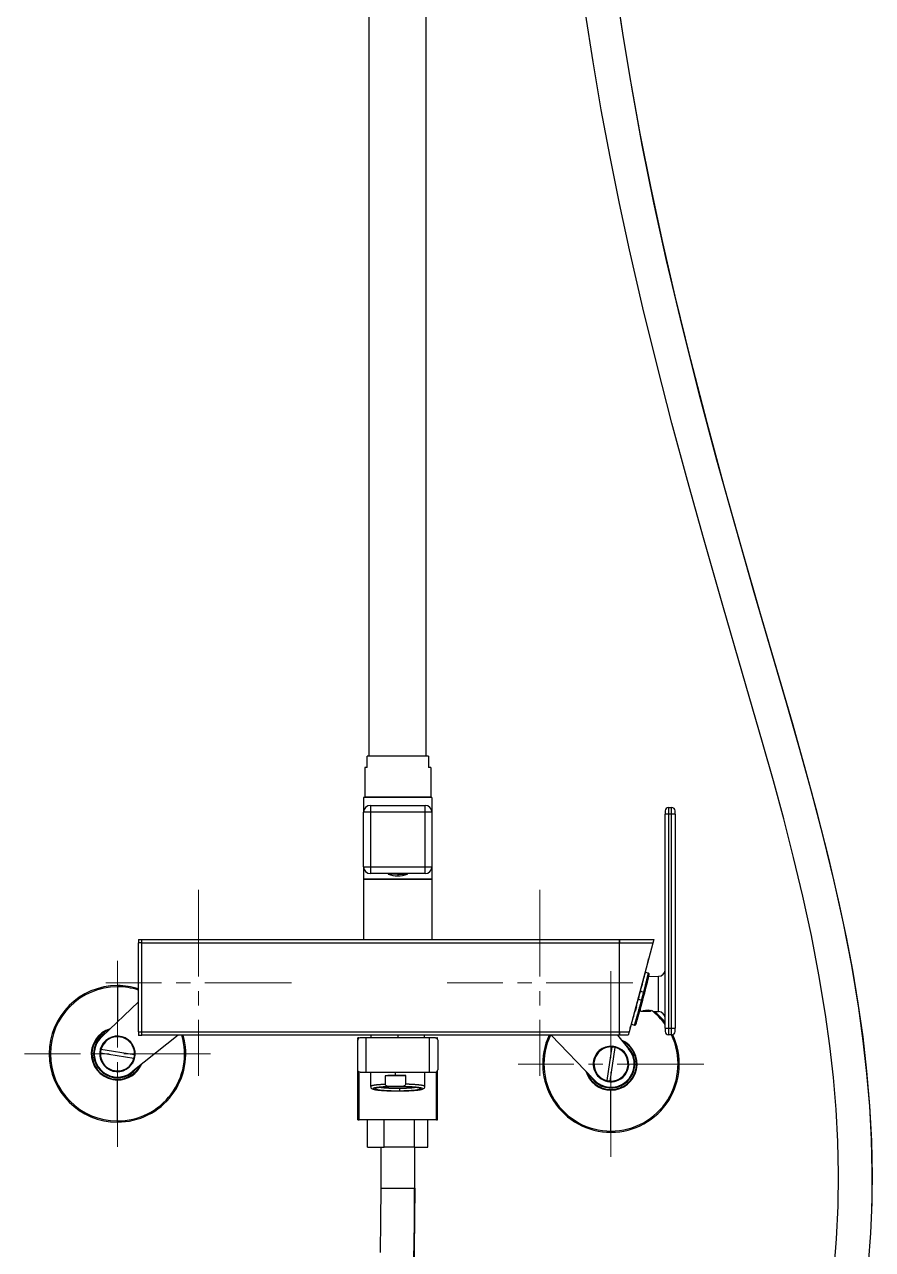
# Model space of a CAD drawing. Extents: x 5051 to 8526, y -300 to 2247.
# Drawn here: x 5828 to 6200, y 270 to 809 of the extents above; entities that cross this region are included whole.
import ezdxf

# ---------------------------------------------------------------- set-up
doc = ezdxf.new("R2010")
doc.units = 0
doc.header["$LTSCALE"] = 4
doc.header["$MEASUREMENT"] = 0
doc.linetypes.add('CENTER2', pattern=[28.575, 19.05, -3.175, 3.175, -3.175])
doc.layers.add('1', color=7, linetype='CONTINUOUS', true_color=0xffffff)
doc.layers.add('Cneter', color=1, linetype='CENTER2', lineweight=13)

msp = doc.modelspace()

# ---------------------------------------------------------------- linework, layer by layer
at = {"layer": '1', "color": 7, "linetype": 'Continuous'}
for p, q in [((5979.04, 487.39), (5979.04, 1027.7)), ((6004.04, 487.39), (6004.04, 1027.7)), ((6005.04, 487.39), (5978.05, 487.39)), ((6005.04, 487.39), (6005.04, 482.39)), ((5978.04, 482.39), (5977.04, 482.39)), ((5977.04, 482.39), (5977.04, 469.39)), ((6006.04, 482.39), (6005.04, 482.39)), ((6006.04, 482.39), (6006.04, 469.39)), ((6006.54, 469.19), (5976.54, 469.19)), ((5976.54, 469.19), (5976.54, 462.69)), ((5977.04, 469.39), (6006.04, 469.39)), ((5979.69, 469.39), (5979.69, 469.19)), ((6003.39, 469.39), (6003.39, 469.19)), ((6006.54, 469.19), (6006.54, 462.69)), ((5979.54, 465.69), (6003.54, 465.69)), ((5979.54, 465.69), (5979.54, 462.69)), ((6003.54, 462.69), (6003.54, 465.69)), ((6109.09, 463.29), (6109.09, 461.79)), ((6110.59, 464.79), (6111.89, 464.79)), ((6110.59, 464.79), (6110.59, 461.79)), ((6111.89, 461.79), (6111.89, 464.79)), ((6113.39, 461.79), (6113.39, 463.29)), ((5976.54, 438.69), (5976.54, 462.69)), ((5979.54, 462.69), (5976.54, 462.69)), ((5979.54, 462.69), (5979.54, 438.69)), ((6003.54, 462.69), (5979.54, 462.69)), ((6006.54, 462.69), (6003.54, 462.69)), ((6003.54, 438.69), (6003.54, 462.69)), ((6006.54, 462.69), (6006.54, 438.69)), ((6109.09, 367.79), (6109.09, 461.79)), ((6110.59, 461.79), (6109.09, 461.79)), ((6110.59, 461.79), (6110.59, 367.79)), ((6111.89, 461.79), (6110.59, 461.79)), ((6111.89, 367.79), (6111.89, 461.79)), ((6113.39, 461.79), (6111.89, 461.79)), ((6113.39, 461.79), (6113.39, 367.79)), ((5976.54, 438.69), (5979.54, 438.69)), ((5976.54, 438.69), (5976.54, 433.19)), ((5979.54, 438.69), (6003.54, 438.69)), ((5979.54, 438.69), (5979.54, 435.69)), ((6003.54, 438.69), (6006.54, 438.69)), ((6003.54, 435.69), (6003.54, 438.69)), ((6006.54, 438.69), (6006.54, 433.19)), ((6006.54, 433.19), (5976.54, 433.19)), ((5976.54, 433.19), (5976.54, 406.69)), ((5976.54, 433.19), (6006.54, 433.19)), ((6003.54, 435.69), (5979.54, 435.69)), ((5987.29, 435.69), (5987.29, 435.49)), ((5991.54, 435.49), (5987.29, 435.49)), ((5991.54, 435.49), (5991.54, 435.69)), ((5991.54, 435.49), (5991.54, 434.69)), ((5991.54, 435.49), (5995.79, 435.49)), ((5995.79, 435.49), (5995.79, 435.69)), ((6006.54, 433.19), (6006.54, 406.69)), ((5877.54, 406.79), (5877.54, 405.29)), ((5877.54, 406.79), (5879.04, 406.79)), ((5877.54, 366.09), (5877.54, 405.29)), ((5879.04, 405.29), (5877.54, 405.29)), ((5879.04, 405.29), (5879.04, 406.79)), ((5879.04, 406.69), (6089.04, 406.69)), ((5879.04, 366.09), (5879.04, 405.29)), ((6089.04, 405.19), (5879.04, 405.19)), ((6089.04, 405.19), (6089.04, 406.69)), ((6089.04, 406.69), (6104.04, 406.69)), ((6089.04, 406.69), (6089.04, 405.19)), ((6089.04, 366.19), (6089.04, 405.19)), ((6089.04, 366.19), (6089.04, 405.19)), ((6103.64, 405.19), (6089.04, 405.19)), ((6103.64, 405.19), (6093.19, 366.19)), ((6104.04, 406.69), (6103.64, 405.19)), ((6101.79, 398.2), (6101.77, 398.2)), ((6101.79, 398.22), (6101.78, 398.22)), ((6101.65, 391.92), (6100.38, 392.26)), ((6101.85, 390.46), (6106.16, 390.55)), ((6106.16, 382.79), (6106.16, 390.55)), ((5868.37, 386.47), (5868.37, 385.96)), ((5868.37, 385.96), (5868.37, 370.6)), ((6098.23, 384.03), (6099.65, 383.65)), ((6106.16, 375.02), (6106.16, 382.79)), ((5861.65, 364.15), (5877.54, 379.41)), ((6097.28, 380.46), (6098.71, 380.08)), ((6097.87, 375.19), (6098.09, 375.19)), ((6098.09, 375.95), (6098.09, 375.19)), ((6098.09, 375.19), (6098.09, 375.91)), ((6099.08, 375.16), (6098.09, 375.19)), ((6098.49, 375.19), (6101.43, 375.19)), ((6104.28, 375.06), (6106.16, 375.02)), ((5879.04, 366.19), (6089.04, 366.19)), ((6089.04, 364.69), (6089.04, 366.19)), ((6089.04, 366.19), (6089.04, 364.69)), ((6089.04, 366.19), (6093.19, 366.19)), ((6093.19, 366.19), (6092.79, 364.69)), ((6093.6, 367.73), (6093.63, 367.73)), ((6094.21, 369.48), (6095.56, 369.12)), ((6109.09, 367.79), (6109.09, 366.29)), ((6109.09, 367.79), (6110.59, 367.79)), ((6110.59, 367.79), (6110.59, 364.79)), ((6110.59, 367.79), (6111.89, 367.79)), ((6111.89, 364.79), (6111.89, 367.79)), ((6111.89, 367.79), (6113.39, 367.79)), ((6113.39, 366.29), (6113.39, 367.79)), ((5865.57, 363.76), (5864.93, 363.14)), ((5895.04, 364.69), (5875.09, 348.8)), ((5877.54, 366.09), (5877.54, 364.59)), ((5877.54, 366.09), (5879.04, 366.09)), ((5879.04, 364.59), (5877.54, 364.59)), ((5879.04, 364.59), (5879.04, 366.09)), ((6089.04, 364.69), (5879.04, 364.69)), ((5973.99, 349.44), (5973.99, 362.54)), ((5974.04, 362.72), (5974.04, 363.49)), ((5974.54, 363.49), (5974.04, 363.49)), ((5977.59, 363.54), (5974.99, 363.54)), ((6005.49, 363.54), (5977.59, 363.54)), ((5977.59, 363.54), (5977.59, 348.44)), ((5979.74, 364.69), (5979.74, 363.54)), ((5991.54, 364.69), (5991.54, 363.54)), ((6003.34, 363.54), (6003.34, 364.69)), ((6008.09, 363.54), (6005.49, 363.54)), ((6005.49, 348.44), (6005.49, 363.54)), ((6009.04, 363.49), (6008.54, 363.49)), ((6009.04, 362.72), (6009.04, 363.49)), ((6009.09, 362.54), (6009.09, 349.44)), ((6077.58, 345.3), (6058.96, 364.69)), ((6088.19, 364.69), (6092.93, 358.73)), ((6092.79, 364.69), (6089.04, 364.69)), ((6111.89, 364.79), (6110.59, 364.79)), ((5857.87, 356.47), (5857.16, 356.47)), ((5860.88, 356.88), (5875.63, 354.59)), ((5875.86, 356.07), (5861.11, 358.36)), ((6085.66, 359.5), (6083.37, 344.75)), ((6084.85, 344.52), (6087.14, 359.27)), ((6089.55, 358.16), (6088.99, 358.86)), ((5874.52, 352.18), (5875.22, 352.74)), ((6095.76, 352.01), (6096.47, 352.01)), ((5868.37, 326.98), (5868.37, 344.97)), ((5974.04, 327.49), (5974.04, 349.26)), ((5974.54, 327.49), (5974.54, 348.55)), ((5974.99, 348.44), (5977.59, 348.44)), ((5977.59, 348.44), (6005.49, 348.44)), ((5979.64, 348.44), (5979.64, 342.14)), ((5986.04, 346.84), (5995.09, 346.91)), ((5986.04, 346.84), (5986.04, 343.06)), ((5990.48, 348.44), (5990.48, 346.96)), ((5995.09, 343.13), (5995.09, 346.91)), ((6003.44, 342.14), (6003.44, 348.44)), ((6005.49, 348.44), (6008.09, 348.44)), ((6008.54, 327.49), (6008.54, 348.55)), ((6009.04, 327.49), (6009.04, 349.26)), ((6077.97, 349.22), (6078.59, 348.57)), ((5992.44, 340.27), (5992.44, 341.39)), ((6085.26, 322.52), (6085.26, 340.51)), ((5868.37, 326.47), (5868.37, 326.98)), ((5974.04, 327.49), (5974.54, 327.49)), ((6008.54, 327.49), (5974.54, 327.49)), ((5978.29, 315.49), (5978.29, 327.49)), ((5985.61, 315.49), (5985.61, 327.49)), ((5998.86, 315.49), (5998.86, 327.49)), ((6004.8, 315.49), (6004.8, 327.49)), ((6008.54, 327.49), (6009.04, 327.49)), ((6085.26, 322.01), (6085.26, 322.52)), ((5978.29, 315.49), (5985.61, 315.49)), ((5984.04, 315.49), (5984.04, 297.49)), ((5984.06, 315.49), (5984.06, 297.49)), ((5998.86, 315.49), (5985.61, 315.49)), ((5998.86, 315.49), (6004.8, 315.49)), ((5999.04, 297.49), (5999.04, 315.49))]:
    msp.add_line(p, q, dxfattribs=at)
for points in [[(6198.44, 264.16, 0), (6199.44, 277.61, 0), (6199.97, 291.08, 0), (6200.08, 304.57, 0), (6199.75, 319.03, 0), (6198.97, 333.48, 0), (6197.76, 347.89, 0), (6196.15, 362.27, 0), (6194.16, 376.6, 0), (6191.05, 395.29, 0), (6187.42, 413.88, 0), (6183.33, 432.37, 0), (6178.52, 452.09, 0), (6173.36, 471.72, 0), (6167.94, 491.28, 0), (6162.33, 510.78, 0), (6156.65, 530.27, 0), (6148.2, 559.26, 0), (6139.91, 588.3, 0), (6131.83, 617.4, 0), (6124.05, 646.58, 0), (6116.65, 675.86, 0), (6109.7, 705.25, 0), (6104.16, 730.54, 0), (6099.03, 755.92, 0), (6094.35, 781.38, 0), (6090.14, 806.92, 0), (6086.42, 832.54, 0)], [(6199.95, 286.95, 0), (6200.18, 302.64, 0), (6199.87, 318.18, 0), (6199.05, 333.58, 0), (6197.75, 348.85, 0), (6196.02, 363.98, 0), (6193.93, 378.72, 0), (6191.5, 393.33, 0), (6188.75, 407.82, 0), (6185.73, 422.18, 0), (6181.01, 442.5, 0), (6175.91, 462.58, 0), (6170.52, 482.42, 0), (6164.96, 502.04, 0), (6159.32, 521.44, 0), (6151.01, 549.94, 0), (6142.91, 578.07, 0), (6135.06, 605.98, 0), (6127.52, 633.78, 0), (6120.3, 661.58, 0), (6113.46, 689.49, 0), (6108.03, 713.1, 0), (6102.92, 736.94, 0), (6098.14, 761.08, 0), (6093.72, 785.58, 0), (6090.52, 805.13, 0), (6087.56, 824.99, 0)], [(6183.46, 263.93, 0), (6184.38, 275.18, 0), (6185.04, 289.53, 0), (6185.21, 303.79, 0), (6184.9, 317.97, 0), (6184.15, 332.05, 0), (6182.98, 346.05, 0), (6181.44, 359.95, 0), (6179.54, 373.76, 0), (6176.66, 391.22, 0), (6173.33, 408.54, 0), (6169.59, 425.72, 0), (6165.52, 442.79, 0), (6161.17, 459.73, 0), (6156.61, 476.55, 0), (6151.9, 493.27, 0), (6143.09, 523.61, 0), (6134.36, 553.59, 0), (6125.86, 583.28, 0), (6118.83, 608.53, 0), (6112.04, 633.73, 0), (6105.52, 658.97, 0), (6099.3, 684.34, 0), (6093.4, 709.91, 0), (6089.03, 730.19, 0), (6084.89, 750.7, 0), (6081, 771.46, 0), (6077.38, 792.51, 0), (6074.04, 813.91, 0)], [(5978.04, 482.39, 0), (5978.04, 487.39, 0)], [(6093.63, 367.73, 0), (6093.65, 367.75, 0), (6093.69, 367.84, 0), (6093.74, 367.99, 0), (6093.81, 368.19, 0), (6093.9, 368.44, 0), (6093.99, 368.76, 0), (6094.1, 369.12, 0), (6094.23, 369.54, 0), (6094.37, 370.01, 0), (6094.52, 370.53, 0), (6094.68, 371.1, 0), (6094.86, 371.71, 0), (6095.05, 372.36, 0), (6095.24, 373.06, 0), (6095.45, 373.79, 0), (6095.66, 374.56, 0), (6095.88, 375.36, 0), (6096.11, 376.19, 0), (6096.35, 377.04, 0), (6096.59, 377.92, 0), (6096.83, 378.81, 0), (6097.08, 379.73, 0), (6097.33, 380.65, 0), (6097.58, 381.58, 0), (6097.83, 382.52, 0), (6098.08, 383.46, 0), (6098.33, 384.4, 0), (6098.58, 385.33, 0), (6098.82, 386.25, 0), (6099.06, 387.17, 0), (6099.3, 388.06, 0), (6099.53, 388.94, 0), (6099.75, 389.79, 0), (6099.96, 390.62, 0), (6100.17, 391.42, 0), (6100.36, 392.18, 0), (6100.55, 392.91, 0), (6100.73, 393.61, 0), (6100.89, 394.26, 0), (6101.04, 394.87, 0), (6101.18, 395.44, 0), (6101.31, 395.95, 0), (6101.42, 396.42, 0), (6101.52, 396.84, 0), (6101.6, 397.2, 0), (6101.67, 397.52, 0), (6101.72, 397.77, 0), (6101.76, 397.97, 0), (6101.79, 398.11, 0), (6101.79, 398.2, 0)], [(6101.79, 398.2, 0), (6101.79, 398.2, 0), (6101.79, 398.2, 0), (6101.79, 398.2, 0), (6101.79, 398.2, 0), (6101.79, 398.2, 0), (6101.79, 398.2, 0), (6101.79, 398.21, 0), (6101.79, 398.21, 0), (6101.79, 398.21, 0), (6101.79, 398.21, 0), (6101.79, 398.21, 0), (6101.79, 398.21, 0), (6101.79, 398.21, 0), (6101.79, 398.21, 0), (6101.79, 398.21, 0), (6101.79, 398.21, 0), (6101.79, 398.21, 0), (6101.79, 398.21, 0), (6101.79, 398.21, 0), (6101.79, 398.22, 0), (6101.79, 398.22, 0), (6101.79, 398.22, 0), (6101.79, 398.22, 0), (6101.79, 398.22, 0), (6101.79, 398.22, 0), (6101.79, 398.22, 0), (6101.79, 398.22, 0), (6101.79, 398.22, 0), (6101.79, 398.22, 0), (6101.79, 398.22, 0), (6101.79, 398.22, 0), (6101.79, 398.22, 0), (6101.79, 398.22, 0), (6101.79, 398.22, 0), (6101.79, 398.22, 0), (6101.79, 398.22, 0), (6101.79, 398.22, 0), (6101.79, 398.22, 0), (6101.79, 398.22, 0), (6101.79, 398.22, 0), (6101.79, 398.22, 0), (6101.79, 398.22, 0), (6101.79, 398.22, 0), (6101.79, 398.22, 0), (6101.79, 398.22, 0), (6101.79, 398.22, 0), (6101.79, 398.22, 0), (6101.79, 398.22, 0), (6101.79, 398.22, 0), (6101.79, 398.22, 0)], [(6099.65, 383.65, 0), (6099.73, 383.94, 0), (6099.8, 384.23, 0), (6099.88, 384.52, 0), (6099.95, 384.8, 0), (6100.02, 385.08, 0), (6100.09, 385.35, 0), (6100.16, 385.62, 0), (6100.23, 385.89, 0), (6100.3, 386.15, 0), (6100.36, 386.41, 0), (6100.43, 386.66, 0), (6100.49, 386.91, 0), (6100.55, 387.15, 0), (6100.61, 387.39, 0), (6100.67, 387.62, 0), (6100.73, 387.85, 0), (6100.78, 388.08, 0), (6100.84, 388.29, 0), (6100.89, 388.51, 0), (6100.94, 388.71, 0), (6100.99, 388.91, 0), (6101.04, 389.11, 0), (6101.08, 389.3, 0), (6101.13, 389.48, 0), (6101.17, 389.66, 0), (6101.21, 389.83, 0), (6101.25, 390, 0), (6101.29, 390.16, 0), (6101.33, 390.31, 0), (6101.36, 390.45, 0), (6101.39, 390.59, 0), (6101.42, 390.73, 0), (6101.45, 390.85, 0), (6101.48, 390.97, 0), (6101.5, 391.08, 0), (6101.53, 391.19, 0), (6101.55, 391.29, 0), (6101.57, 391.38, 0), (6101.58, 391.46, 0), (6101.6, 391.54, 0), (6101.61, 391.61, 0), (6101.62, 391.67, 0), (6101.63, 391.73, 0), (6101.64, 391.78, 0), (6101.65, 391.82, 0), (6101.65, 391.85, 0), (6101.65, 391.88, 0), (6101.65, 391.9, 0), (6101.65, 391.91, 0), (6101.65, 391.92, 0)], [(6100.07, 383.32, 0), (6100.73, 385.87, 0), (6101.28, 388.04, 0), (6101.68, 389.72, 0), (6101.93, 390.83, 0), (6102, 391.17, 0), (6102.02, 391.43, 0), (6101.98, 391.64, 0), (6101.65, 391.91, 0)], [(6098.71, 380.08, 0), (6098.72, 380.15, 0), (6098.74, 380.22, 0), (6098.76, 380.3, 0), (6098.78, 380.37, 0), (6098.8, 380.44, 0), (6098.82, 380.51, 0), (6098.84, 380.59, 0), (6098.86, 380.66, 0), (6098.88, 380.73, 0), (6098.9, 380.81, 0), (6098.92, 380.88, 0), (6098.94, 380.95, 0), (6098.96, 381.02, 0), (6098.98, 381.1, 0), (6099, 381.17, 0), (6099.02, 381.24, 0), (6099.04, 381.32, 0), (6099.06, 381.39, 0), (6099.08, 381.46, 0), (6099.1, 381.54, 0), (6099.12, 381.61, 0), (6099.14, 381.68, 0), (6099.15, 381.76, 0), (6099.17, 381.83, 0), (6099.19, 381.9, 0), (6099.21, 381.97, 0), (6099.23, 382.05, 0), (6099.25, 382.12, 0), (6099.27, 382.19, 0), (6099.29, 382.26, 0), (6099.31, 382.33, 0), (6099.33, 382.41, 0), (6099.35, 382.48, 0), (6099.36, 382.55, 0), (6099.38, 382.62, 0), (6099.4, 382.69, 0), (6099.42, 382.76, 0), (6099.44, 382.83, 0), (6099.46, 382.9, 0), (6099.47, 382.97, 0), (6099.49, 383.04, 0), (6099.51, 383.11, 0), (6099.53, 383.18, 0), (6099.55, 383.25, 0), (6099.56, 383.31, 0), (6099.58, 383.38, 0), (6099.6, 383.45, 0), (6099.62, 383.52, 0), (6099.63, 383.58, 0), (6099.65, 383.65, 0)], [(6099.2, 380.04, 0), (6099.7, 381.91, 0), (6100.07, 383.32, 0)], [(6100.07, 383.32, 0), (6100.07, 383.32, 0), (6100.08, 383.33, 0), (6100.08, 383.34, 0), (6100.08, 383.34, 0), (6100.08, 383.35, 0), (6100.07, 383.36, 0), (6100.07, 383.36, 0), (6100.07, 383.37, 0), (6100.07, 383.38, 0), (6100.07, 383.39, 0), (6100.06, 383.39, 0), (6100.06, 383.4, 0), (6100.06, 383.41, 0), (6100.05, 383.42, 0), (6100.05, 383.42, 0), (6100.04, 383.43, 0), (6100.03, 383.44, 0), (6100.03, 383.45, 0), (6100.02, 383.45, 0), (6100.01, 383.46, 0), (6100.01, 383.47, 0), (6100, 383.48, 0), (6099.99, 383.48, 0), (6099.98, 383.49, 0), (6099.97, 383.5, 0), (6099.96, 383.51, 0), (6099.95, 383.51, 0), (6099.94, 383.52, 0), (6099.93, 383.53, 0), (6099.92, 383.53, 0), (6099.91, 383.54, 0), (6099.9, 383.55, 0), (6099.89, 383.56, 0), (6099.87, 383.56, 0), (6099.86, 383.57, 0), (6099.85, 383.57, 0), (6099.84, 383.58, 0), (6099.82, 383.59, 0), (6099.81, 383.59, 0), (6099.8, 383.6, 0), (6099.78, 383.6, 0), (6099.77, 383.61, 0), (6099.75, 383.62, 0), (6099.74, 383.62, 0), (6099.73, 383.63, 0), (6099.71, 383.63, 0), (6099.7, 383.64, 0), (6099.68, 383.64, 0), (6099.67, 383.64, 0), (6099.65, 383.65, 0)], [(6095.55, 369.14, 0), (6095.82, 369.13, 0), (6096.02, 369.23, 0), (6096.14, 369.39, 0), (6096.26, 369.68, 0), (6096.41, 370.13, 0), (6096.76, 371.28, 0), (6097.24, 372.93, 0), (6097.82, 375, 0), (6098.49, 377.41, 0), (6099.2, 380.04, 0)], [(6095.56, 369.12, 0), (6095.56, 369.13, 0), (6095.57, 369.14, 0), (6095.59, 369.17, 0), (6095.6, 369.2, 0), (6095.62, 369.25, 0), (6095.64, 369.3, 0), (6095.66, 369.37, 0), (6095.69, 369.44, 0), (6095.72, 369.53, 0), (6095.75, 369.62, 0), (6095.78, 369.73, 0), (6095.82, 369.85, 0), (6095.86, 369.97, 0), (6095.9, 370.11, 0), (6095.95, 370.25, 0), (6095.99, 370.41, 0), (6096.04, 370.57, 0), (6096.1, 370.74, 0), (6096.15, 370.93, 0), (6096.21, 371.12, 0), (6096.26, 371.32, 0), (6096.33, 371.52, 0), (6096.39, 371.74, 0), (6096.45, 371.97, 0), (6096.52, 372.2, 0), (6096.59, 372.44, 0), (6096.66, 372.69, 0), (6096.74, 372.95, 0), (6096.81, 373.21, 0), (6096.89, 373.49, 0), (6096.97, 373.76, 0), (6097.05, 374.05, 0), (6097.13, 374.34, 0), (6097.21, 374.64, 0), (6097.3, 374.95, 0), (6097.38, 375.26, 0), (6097.47, 375.57, 0), (6097.56, 375.89, 0), (6097.65, 376.22, 0), (6097.74, 376.55, 0), (6097.83, 376.89, 0), (6097.93, 377.23, 0), (6098.02, 377.57, 0), (6098.12, 377.92, 0), (6098.21, 378.27, 0), (6098.31, 378.63, 0), (6098.41, 378.99, 0), (6098.51, 379.35, 0), (6098.61, 379.71, 0), (6098.71, 380.08, 0)], [(6096.53, 377.18, 0), (6095.95, 375.31, 0), (6095.9, 375.19, 0), (6095.89, 375.19, 0), (6095.89, 375.19, 0)], [(6098.71, 380.08, 0), (6098.72, 380.08, 0), (6098.74, 380.07, 0), (6098.75, 380.07, 0), (6098.77, 380.06, 0), (6098.78, 380.06, 0), (6098.8, 380.06, 0), (6098.81, 380.05, 0), (6098.82, 380.05, 0), (6098.84, 380.05, 0), (6098.85, 380.04, 0), (6098.87, 380.04, 0), (6098.88, 380.04, 0), (6098.9, 380.04, 0), (6098.91, 380.03, 0), (6098.92, 380.03, 0), (6098.94, 380.03, 0), (6098.95, 380.03, 0), (6098.96, 380.03, 0), (6098.98, 380.02, 0), (6098.99, 380.02, 0), (6099, 380.02, 0), (6099.01, 380.02, 0), (6099.03, 380.02, 0), (6099.04, 380.02, 0), (6099.05, 380.02, 0), (6099.06, 380.01, 0), (6099.07, 380.01, 0), (6099.08, 380.01, 0), (6099.09, 380.01, 0), (6099.1, 380.01, 0), (6099.11, 380.01, 0), (6099.12, 380.01, 0), (6099.13, 380.01, 0), (6099.13, 380.01, 0), (6099.14, 380.01, 0), (6099.15, 380.01, 0), (6099.16, 380.02, 0), (6099.16, 380.02, 0), (6099.17, 380.02, 0), (6099.17, 380.02, 0), (6099.18, 380.02, 0), (6099.18, 380.02, 0), (6099.19, 380.02, 0), (6099.19, 380.03, 0), (6099.19, 380.03, 0), (6099.2, 380.03, 0), (6099.2, 380.03, 0), (6099.2, 380.03, 0), (6099.2, 380.04, 0), (6099.2, 380.04, 0)], [(6095.55, 375.06, 0), (6095.73, 375.16, 0), (6095.89, 375.19, 0)], [(6102.55, 375.49, 0), (6101.54, 375.44, 0), (6100.72, 375.41, 0), (6099.91, 375.38, 0), (6099.19, 375.35, 0)], [(6101.68, 375.63, 0), (6100.48, 375.54, 0), (6099.74, 375.38, 0)], [(6101.43, 375.19, 0), (6102.48, 375.36, 0), (6102.96, 375.49, 0)], [(6101.43, 375.19, 0), (6101.93, 375.19, 0), (6102.18, 375.19, 0), (6102.36, 375.19, 0), (6102.44, 375.19, 0)], [(6101.68, 375.63, 0), (6101.78, 375.63, 0), (6101.86, 375.63, 0), (6102, 375.62, 0), (6102.24, 375.59, 0), (6102.66, 375.53, 0), (6103.31, 375.39, 0), (6104.1, 375.13, 0), (6104.27, 375.06, 0), (6104.28, 375.06, 0), (6104.28, 375.06, 0), (6104.28, 375.06, 0), (6104.28, 375.06, 0), (6104.28, 375.06, 0), (6104.28, 375.06, 0)], [(6102.47, 375.2, 0), (6102.46, 375.19, 0), (6102.44, 375.19, 0)], [(6102.47, 375.2, 0), (6102.98, 375.49, 0)], [(5874.01, 361.41, 0), (5874.1, 361.49, 0), (5874.19, 361.57, 0)], [(5974.99, 363.54, 0), (5974.5, 363.41, 0), (5974.18, 363.12, 0), (5973.99, 362.54, 0)], [(6008.09, 363.54, 0), (6008.59, 363.41, 0), (6008.91, 363.12, 0), (6009.09, 362.54, 0)], [(6080.32, 357.65, 0), (6080.24, 357.75, 0), (6080.16, 357.83, 0)], [(5974.99, 348.44, 0), (5974.5, 348.57, 0), (5974.18, 348.85, 0), (5973.99, 349.44, 0)], [(5990.48, 346.96, 0), (5990.39, 346.96, 0), (5990.3, 346.96, 0), (5990.21, 346.95, 0), (5990.11, 346.95, 0), (5990.02, 346.95, 0), (5989.93, 346.95, 0), (5989.84, 346.95, 0), (5989.74, 346.95, 0), (5989.65, 346.95, 0), (5989.56, 346.95, 0), (5989.47, 346.95, 0), (5989.38, 346.94, 0), (5989.28, 346.94, 0), (5989.19, 346.94, 0), (5989.1, 346.94, 0), (5989.01, 346.94, 0), (5988.92, 346.94, 0), (5988.83, 346.93, 0), (5988.74, 346.93, 0), (5988.65, 346.93, 0), (5988.56, 346.93, 0), (5988.47, 346.93, 0), (5988.38, 346.92, 0), (5988.29, 346.92, 0), (5988.2, 346.92, 0), (5988.11, 346.92, 0), (5988.02, 346.91, 0), (5987.93, 346.91, 0), (5987.84, 346.91, 0), (5987.75, 346.91, 0), (5987.67, 346.9, 0), (5987.58, 346.9, 0), (5987.49, 346.9, 0), (5987.4, 346.9, 0), (5987.32, 346.89, 0), (5987.23, 346.89, 0), (5987.14, 346.89, 0), (5987.06, 346.88, 0), (5986.97, 346.88, 0), (5986.88, 346.88, 0), (5986.8, 346.87, 0), (5986.71, 346.87, 0), (5986.63, 346.87, 0), (5986.54, 346.86, 0), (5986.46, 346.86, 0), (5986.37, 346.86, 0), (5986.29, 346.85, 0), (5986.21, 346.85, 0), (5986.12, 346.85, 0), (5986.04, 346.84, 0)], [(5995.09, 346.91, 0), (5995, 346.92, 0), (5994.91, 346.92, 0), (5994.82, 346.92, 0), (5994.73, 346.92, 0), (5994.64, 346.93, 0), (5994.55, 346.93, 0), (5994.46, 346.93, 0), (5994.37, 346.93, 0), (5994.28, 346.93, 0), (5994.19, 346.94, 0), (5994.1, 346.94, 0), (5994, 346.94, 0), (5993.91, 346.94, 0), (5993.82, 346.94, 0), (5993.73, 346.94, 0), (5993.64, 346.94, 0), (5993.55, 346.95, 0), (5993.45, 346.95, 0), (5993.36, 346.95, 0), (5993.27, 346.95, 0), (5993.18, 346.95, 0), (5993.09, 346.95, 0), (5992.99, 346.95, 0), (5992.9, 346.95, 0), (5992.81, 346.96, 0), (5992.72, 346.96, 0), (5992.62, 346.96, 0), (5992.53, 346.96, 0), (5992.44, 346.96, 0), (5992.34, 346.96, 0), (5992.25, 346.96, 0), (5992.16, 346.96, 0), (5992.07, 346.96, 0), (5991.97, 346.96, 0), (5991.88, 346.96, 0), (5991.79, 346.96, 0), (5991.69, 346.96, 0), (5991.6, 346.96, 0), (5991.51, 346.96, 0), (5991.41, 346.96, 0), (5991.32, 346.96, 0), (5991.23, 346.96, 0), (5991.13, 346.96, 0), (5991.04, 346.96, 0), (5990.95, 346.96, 0), (5990.86, 346.96, 0), (5990.76, 346.96, 0), (5990.67, 346.96, 0), (5990.58, 346.96, 0), (5990.48, 346.96, 0)], [(6008.09, 348.44, 0), (6008.59, 348.57, 0), (6008.91, 348.85, 0), (6009.09, 349.44, 0)], [(5986.04, 343.06, 0), (5985.81, 343.05, 0), (5985.59, 343.04, 0), (5985.36, 343.02, 0), (5985.14, 343.01, 0), (5984.93, 343, 0), (5984.71, 342.99, 0), (5984.5, 342.97, 0), (5984.29, 342.96, 0), (5984.09, 342.95, 0), (5983.89, 342.93, 0), (5983.69, 342.92, 0), (5983.5, 342.9, 0), (5983.31, 342.89, 0), (5983.13, 342.87, 0), (5982.94, 342.86, 0), (5982.77, 342.84, 0), (5982.59, 342.82, 0), (5982.42, 342.8, 0), (5982.26, 342.79, 0), (5982.1, 342.77, 0), (5981.94, 342.75, 0), (5981.79, 342.73, 0), (5981.65, 342.71, 0), (5981.51, 342.7, 0), (5981.37, 342.68, 0), (5981.24, 342.66, 0), (5981.11, 342.64, 0), (5980.99, 342.62, 0), (5980.87, 342.6, 0), (5980.76, 342.58, 0), (5980.65, 342.56, 0), (5980.55, 342.53, 0), (5980.45, 342.51, 0), (5980.36, 342.49, 0), (5980.27, 342.47, 0), (5980.19, 342.45, 0), (5980.12, 342.43, 0), (5980.05, 342.41, 0), (5979.98, 342.38, 0), (5979.93, 342.36, 0), (5979.87, 342.34, 0), (5979.82, 342.32, 0), (5979.78, 342.3, 0), (5979.75, 342.27, 0), (5979.71, 342.25, 0), (5979.69, 342.23, 0), (5979.67, 342.21, 0), (5979.66, 342.18, 0), (5979.65, 342.16, 0), (5979.64, 342.14, 0)], [(5979.66, 342.13, 0), (5979.78, 341.61, 0), (5980.06, 341.27, 0), (5980.33, 341.09, 0), (5980.95, 340.88, 0)], [(5980.87, 341.33, 0), (5980.85, 341.32, 0), (5980.82, 341.31, 0), (5980.8, 341.3, 0), (5980.79, 341.29, 0), (5980.77, 341.28, 0), (5980.75, 341.27, 0), (5980.74, 341.26, 0), (5980.72, 341.25, 0), (5980.71, 341.24, 0), (5980.7, 341.23, 0), (5980.69, 341.22, 0), (5980.68, 341.21, 0), (5980.67, 341.2, 0), (5980.66, 341.19, 0), (5980.65, 341.18, 0), (5980.65, 341.17, 0), (5980.65, 341.16, 0), (5980.65, 341.15, 0), (5980.64, 341.14, 0), (5980.64, 341.13, 0), (5980.65, 341.12, 0), (5980.65, 341.11, 0), (5980.65, 341.1, 0), (5980.66, 341.09, 0), (5980.67, 341.08, 0), (5980.67, 341.07, 0), (5980.68, 341.06, 0), (5980.69, 341.05, 0), (5980.7, 341.04, 0), (5980.72, 341.03, 0), (5980.73, 341.02, 0), (5980.74, 341.01, 0), (5980.76, 341, 0), (5980.78, 340.99, 0), (5980.8, 340.98, 0), (5980.82, 340.97, 0), (5980.84, 340.96, 0), (5980.86, 340.95, 0), (5980.88, 340.94, 0), (5980.91, 340.93, 0), (5980.94, 340.92, 0), (5980.96, 340.91, 0), (5980.99, 340.9, 0), (5981.02, 340.89, 0), (5981.05, 340.88, 0), (5981.08, 340.88, 0), (5981.12, 340.87, 0), (5981.15, 340.86, 0), (5981.19, 340.85, 0), (5981.22, 340.84, 0)], [(5990.57, 342.09, 0), (5990.3, 342.09, 0), (5990.02, 342.08, 0), (5989.74, 342.08, 0), (5989.47, 342.07, 0), (5989.2, 342.07, 0), (5988.93, 342.06, 0), (5988.66, 342.06, 0), (5988.39, 342.05, 0), (5988.12, 342.04, 0), (5987.86, 342.04, 0), (5987.6, 342.03, 0), (5987.34, 342.02, 0), (5987.08, 342.01, 0), (5986.83, 342, 0), (5986.58, 341.99, 0), (5986.34, 341.98, 0), (5986.09, 341.96, 0), (5985.85, 341.95, 0), (5985.62, 341.94, 0), (5985.39, 341.93, 0), (5985.16, 341.91, 0), (5984.93, 341.9, 0), (5984.71, 341.88, 0), (5984.5, 341.87, 0), (5984.29, 341.85, 0), (5984.08, 341.83, 0), (5983.88, 341.82, 0), (5983.69, 341.8, 0), (5983.5, 341.78, 0), (5983.31, 341.76, 0), (5983.13, 341.75, 0), (5982.96, 341.73, 0), (5982.79, 341.71, 0), (5982.63, 341.69, 0), (5982.47, 341.67, 0), (5982.32, 341.65, 0), (5982.17, 341.63, 0), (5982.03, 341.61, 0), (5981.9, 341.58, 0), (5981.77, 341.56, 0), (5981.65, 341.54, 0), (5981.54, 341.52, 0), (5981.43, 341.5, 0), (5981.33, 341.47, 0), (5981.24, 341.45, 0), (5981.15, 341.43, 0), (5981.07, 341.4, 0), (5981, 341.38, 0), (5980.93, 341.36, 0), (5980.87, 341.33, 0)], [(5981.22, 340.84, 0), (5981.32, 340.81, 0), (5981.42, 340.79, 0), (5981.53, 340.77, 0), (5981.65, 340.74, 0), (5981.78, 340.72, 0), (5981.91, 340.7, 0), (5982.04, 340.68, 0), (5982.19, 340.65, 0), (5982.34, 340.63, 0), (5982.5, 340.61, 0), (5982.66, 340.59, 0), (5982.83, 340.57, 0), (5983.01, 340.55, 0), (5983.19, 340.53, 0), (5983.38, 340.51, 0), (5983.57, 340.49, 0), (5983.77, 340.48, 0), (5983.98, 340.46, 0), (5984.19, 340.44, 0), (5984.41, 340.42, 0), (5984.63, 340.41, 0), (5984.85, 340.39, 0), (5985.08, 340.38, 0), (5985.32, 340.36, 0), (5985.56, 340.35, 0), (5985.8, 340.33, 0), (5986.05, 340.32, 0), (5986.3, 340.31, 0), (5986.55, 340.3, 0), (5986.81, 340.29, 0), (5987.07, 340.28, 0), (5987.34, 340.27, 0), (5987.6, 340.26, 0), (5987.88, 340.25, 0), (5988.15, 340.24, 0), (5988.42, 340.23, 0), (5988.7, 340.22, 0), (5988.98, 340.22, 0), (5989.26, 340.21, 0), (5989.55, 340.21, 0), (5989.83, 340.2, 0), (5990.12, 340.2, 0), (5990.4, 340.2, 0), (5990.69, 340.19, 0), (5990.98, 340.19, 0), (5991.27, 340.19, 0), (5991.55, 340.19, 0), (5991.84, 340.19, 0), (5992.13, 340.19, 0), (5992.42, 340.2, 0)], [(5990.65, 342.01, 0), (5990.03, 342, 0), (5989.41, 341.99, 0), (5988.8, 341.98, 0), (5988.2, 341.96, 0), (5987.62, 341.94, 0), (5987.05, 341.92, 0), (5986.5, 341.89, 0), (5985.96, 341.87, 0), (5985.45, 341.83, 0), (5984.97, 341.8, 0), (5984.51, 341.76, 0), (5984.08, 341.72, 0), (5983.67, 341.68, 0), (5983.3, 341.64, 0), (5982.96, 341.59, 0), (5982.66, 341.54, 0), (5982.39, 341.49, 0), (5982.15, 341.44, 0), (5981.96, 341.39, 0), (5981.8, 341.34, 0), (5981.68, 341.28, 0), (5981.59, 341.23, 0), (5981.55, 341.17, 0), (5981.55, 341.12, 0), (5981.58, 341.06, 0), (5981.66, 341.01, 0), (5981.77, 340.96, 0), (5981.93, 340.9, 0), (5982.12, 340.85, 0), (5982.35, 340.8, 0), (5982.61, 340.75, 0), (5982.91, 340.7, 0), (5983.25, 340.66, 0), (5983.61, 340.61, 0), (5984.01, 340.57, 0), (5984.44, 340.53, 0), (5984.89, 340.49, 0), (5985.38, 340.46, 0), (5985.88, 340.42, 0), (5986.41, 340.39, 0), (5986.96, 340.37, 0), (5987.53, 340.34, 0), (5988.11, 340.32, 0), (5988.71, 340.31, 0), (5989.31, 340.29, 0), (5989.93, 340.28, 0), (5990.55, 340.27, 0), (5991.18, 340.27, 0), (5991.81, 340.27, 0), (5992.44, 340.27, 0)], [(5984.23, 341.74, 0), (5984.33, 341.72, 0), (5984.44, 341.71, 0), (5984.55, 341.7, 0), (5984.66, 341.68, 0), (5984.77, 341.67, 0), (5984.89, 341.66, 0), (5985.02, 341.64, 0), (5985.14, 341.63, 0), (5985.27, 341.62, 0), (5985.4, 341.61, 0), (5985.54, 341.6, 0), (5985.67, 341.58, 0), (5985.81, 341.57, 0), (5985.96, 341.56, 0), (5986.1, 341.55, 0), (5986.25, 341.54, 0), (5986.4, 341.53, 0), (5986.55, 341.52, 0), (5986.71, 341.51, 0), (5986.87, 341.5, 0), (5987.03, 341.5, 0), (5987.19, 341.49, 0), (5987.35, 341.48, 0), (5987.52, 341.47, 0), (5987.69, 341.46, 0), (5987.86, 341.46, 0), (5988.03, 341.45, 0), (5988.2, 341.44, 0), (5988.38, 341.44, 0), (5988.55, 341.43, 0), (5988.73, 341.43, 0), (5988.91, 341.42, 0), (5989.09, 341.42, 0), (5989.27, 341.41, 0), (5989.46, 341.41, 0), (5989.64, 341.4, 0), (5989.83, 341.4, 0), (5990.01, 341.4, 0), (5990.2, 341.39, 0), (5990.38, 341.39, 0), (5990.57, 341.39, 0), (5990.76, 341.39, 0), (5990.95, 341.39, 0), (5991.14, 341.39, 0), (5991.33, 341.38, 0), (5991.51, 341.38, 0), (5991.7, 341.38, 0), (5991.89, 341.38, 0), (5992.08, 341.39, 0), (5992.27, 341.39, 0)], [(5990.56, 342.1, 0), (5988.14, 342.15, 0), (5986.95, 342.34, 0), (5986.38, 342.57, 0), (5986.15, 342.77, 0), (5986.04, 343.06, 0)], [(5990.56, 342.1, 0), (5990.56, 342.1, 0), (5990.56, 342.1, 0), (5990.56, 342.1, 0), (5990.56, 342.1, 0), (5990.56, 342.1, 0), (5990.56, 342.1, 0), (5990.56, 342.1, 0), (5990.57, 342.1, 0), (5990.57, 342.1, 0), (5990.57, 342.1, 0), (5990.57, 342.1, 0), (5990.57, 342.1, 0), (5990.57, 342.1, 0), (5990.57, 342.1, 0), (5990.57, 342.1, 0), (5990.57, 342.1, 0), (5990.57, 342.1, 0), (5990.57, 342.1, 0), (5990.57, 342.1, 0), (5990.57, 342.1, 0), (5990.57, 342.09, 0), (5990.57, 342.09, 0), (5990.57, 342.09, 0), (5990.57, 342.09, 0), (5990.57, 342.09, 0), (5990.57, 342.09, 0), (5990.57, 342.09, 0), (5990.57, 342.09, 0), (5990.57, 342.09, 0), (5990.57, 342.09, 0), (5990.57, 342.09, 0), (5990.57, 342.09, 0), (5990.57, 342.09, 0), (5990.57, 342.09, 0), (5990.57, 342.09, 0), (5990.57, 342.09, 0), (5990.57, 342.09, 0), (5990.57, 342.09, 0), (5990.57, 342.09, 0), (5990.57, 342.09, 0), (5990.57, 342.09, 0), (5990.57, 342.09, 0), (5990.57, 342.09, 0), (5990.57, 342.09, 0), (5990.57, 342.09, 0), (5990.57, 342.09, 0), (5990.57, 342.09, 0), (5990.57, 342.09, 0), (5990.57, 342.09, 0), (5990.57, 342.09, 0)], [(5990.56, 342.1, 0), (5990.62, 342.1, 0), (5990.66, 342.1, 0)], [(5990.67, 342.09, 0), (5990.67, 342.09, 0), (5990.67, 342.09, 0), (5990.66, 342.09, 0), (5990.66, 342.09, 0), (5990.66, 342.09, 0), (5990.66, 342.09, 0), (5990.66, 342.09, 0), (5990.65, 342.09, 0), (5990.65, 342.09, 0), (5990.65, 342.09, 0), (5990.65, 342.09, 0), (5990.65, 342.09, 0), (5990.64, 342.09, 0), (5990.64, 342.09, 0), (5990.64, 342.09, 0), (5990.64, 342.09, 0), (5990.64, 342.09, 0), (5990.63, 342.09, 0), (5990.63, 342.09, 0), (5990.63, 342.09, 0), (5990.63, 342.09, 0), (5990.63, 342.09, 0), (5990.62, 342.09, 0), (5990.62, 342.09, 0), (5990.62, 342.09, 0), (5990.62, 342.09, 0), (5990.62, 342.09, 0), (5990.62, 342.09, 0), (5990.61, 342.09, 0), (5990.61, 342.09, 0), (5990.61, 342.09, 0), (5990.61, 342.09, 0), (5990.61, 342.09, 0), (5990.6, 342.09, 0), (5990.6, 342.09, 0), (5990.6, 342.09, 0), (5990.6, 342.09, 0), (5990.6, 342.09, 0), (5990.59, 342.09, 0), (5990.59, 342.09, 0), (5990.59, 342.09, 0), (5990.59, 342.09, 0), (5990.59, 342.09, 0), (5990.58, 342.09, 0), (5990.58, 342.09, 0), (5990.58, 342.09, 0), (5990.58, 342.09, 0), (5990.58, 342.09, 0), (5990.57, 342.09, 0), (5990.57, 342.09, 0)], [(5992.44, 340.27, 0), (5993.06, 340.28, 0), (5993.68, 340.29, 0), (5994.29, 340.3, 0), (5994.88, 340.32, 0), (5995.47, 340.34, 0), (5996.04, 340.36, 0), (5996.59, 340.39, 0), (5997.12, 340.42, 0), (5997.63, 340.45, 0), (5998.12, 340.49, 0), (5998.58, 340.52, 0), (5999.01, 340.56, 0), (5999.42, 340.6, 0), (5999.79, 340.65, 0), (6000.13, 340.69, 0), (6000.43, 340.74, 0), (6000.7, 340.79, 0), (6000.94, 340.84, 0), (6001.13, 340.89, 0), (6001.29, 340.95, 0), (6001.41, 341, 0), (6001.5, 341.06, 0), (6001.54, 341.11, 0), (6001.54, 341.17, 0), (6001.5, 341.22, 0), (6001.43, 341.27, 0), (6001.31, 341.33, 0), (6001.16, 341.38, 0), (6000.97, 341.43, 0), (6000.74, 341.48, 0), (6000.48, 341.53, 0), (6000.18, 341.58, 0), (5999.84, 341.63, 0), (5999.48, 341.67, 0), (5999.08, 341.72, 0), (5998.65, 341.76, 0), (5998.19, 341.79, 0), (5997.71, 341.83, 0), (5997.21, 341.86, 0), (5996.68, 341.89, 0), (5996.13, 341.92, 0), (5995.56, 341.94, 0), (5994.98, 341.96, 0), (5994.38, 341.98, 0), (5993.77, 341.99, 0), (5993.16, 342, 0), (5992.53, 342.01, 0), (5991.91, 342.01, 0), (5991.28, 342.01, 0), (5990.65, 342.01, 0)], [(5990.66, 342.1, 0), (5993.04, 342.19, 0), (5994.21, 342.4, 0), (5994.76, 342.65, 0), (5994.98, 342.85, 0), (5995.09, 343.13, 0)], [(6002.22, 341.33, 0), (6002.16, 341.36, 0), (6002.08, 341.39, 0), (6001.99, 341.41, 0), (6001.9, 341.44, 0), (6001.8, 341.46, 0), (6001.68, 341.49, 0), (6001.56, 341.52, 0), (6001.44, 341.54, 0), (6001.3, 341.57, 0), (6001.15, 341.59, 0), (6001, 341.61, 0), (6000.84, 341.64, 0), (6000.67, 341.66, 0), (6000.49, 341.68, 0), (6000.31, 341.71, 0), (6000.12, 341.73, 0), (5999.92, 341.75, 0), (5999.71, 341.77, 0), (5999.5, 341.79, 0), (5999.28, 341.81, 0), (5999.06, 341.83, 0), (5998.82, 341.85, 0), (5998.59, 341.87, 0), (5998.34, 341.88, 0), (5998.09, 341.9, 0), (5997.84, 341.92, 0), (5997.58, 341.93, 0), (5997.31, 341.95, 0), (5997.04, 341.96, 0), (5996.76, 341.98, 0), (5996.49, 341.99, 0), (5996.2, 342, 0), (5995.91, 342.01, 0), (5995.62, 342.02, 0), (5995.33, 342.03, 0), (5995.03, 342.04, 0), (5994.73, 342.05, 0), (5994.43, 342.06, 0), (5994.12, 342.07, 0), (5993.81, 342.07, 0), (5993.5, 342.08, 0), (5993.19, 342.08, 0), (5992.88, 342.08, 0), (5992.56, 342.09, 0), (5992.25, 342.09, 0), (5991.93, 342.09, 0), (5991.62, 342.09, 0), (5991.3, 342.09, 0), (5990.98, 342.09, 0), (5990.67, 342.09, 0)], [(5992.27, 341.39, 0), (5992.27, 341.39, 0), (5992.27, 341.39, 0), (5992.27, 341.39, 0), (5992.27, 341.39, 0), (5992.27, 341.39, 0), (5992.28, 341.39, 0), (5992.28, 341.39, 0), (5992.28, 341.39, 0), (5992.28, 341.39, 0), (5992.28, 341.39, 0), (5992.28, 341.39, 0), (5992.28, 341.39, 0), (5992.28, 341.39, 0), (5992.28, 341.39, 0), (5992.28, 341.39, 0), (5992.28, 341.39, 0), (5992.29, 341.39, 0), (5992.29, 341.39, 0), (5992.29, 341.39, 0), (5992.29, 341.39, 0), (5992.29, 341.39, 0), (5992.29, 341.39, 0), (5992.29, 341.39, 0), (5992.29, 341.39, 0), (5992.29, 341.39, 0), (5992.29, 341.39, 0), (5992.29, 341.39, 0), (5992.3, 341.39, 0), (5992.3, 341.39, 0), (5992.3, 341.39, 0), (5992.3, 341.39, 0), (5992.3, 341.39, 0), (5992.3, 341.39, 0), (5992.3, 341.39, 0), (5992.3, 341.39, 0), (5992.3, 341.39, 0), (5992.3, 341.39, 0), (5992.3, 341.39, 0), (5992.31, 341.39, 0), (5992.31, 341.39, 0), (5992.31, 341.39, 0), (5992.31, 341.39, 0), (5992.31, 341.39, 0), (5992.31, 341.39, 0), (5992.31, 341.39, 0), (5992.31, 341.39, 0), (5992.31, 341.39, 0), (5992.31, 341.39, 0), (5992.31, 341.39, 0), (5992.32, 341.39, 0)], [(5992.32, 341.39, 0), (5992.47, 341.39, 0), (5992.63, 341.39, 0), (5992.79, 341.39, 0), (5992.95, 341.39, 0), (5993.1, 341.4, 0), (5993.26, 341.4, 0), (5993.41, 341.4, 0), (5993.57, 341.41, 0), (5993.72, 341.41, 0), (5993.88, 341.41, 0), (5994.03, 341.42, 0), (5994.18, 341.42, 0), (5994.33, 341.42, 0), (5994.48, 341.43, 0), (5994.63, 341.43, 0), (5994.78, 341.44, 0), (5994.93, 341.44, 0), (5995.07, 341.45, 0), (5995.22, 341.46, 0), (5995.36, 341.46, 0), (5995.5, 341.47, 0), (5995.64, 341.47, 0), (5995.78, 341.48, 0), (5995.92, 341.49, 0), (5996.06, 341.5, 0), (5996.19, 341.5, 0), (5996.32, 341.51, 0), (5996.46, 341.52, 0), (5996.59, 341.53, 0), (5996.71, 341.53, 0), (5996.84, 341.54, 0), (5996.97, 341.55, 0), (5997.09, 341.56, 0), (5997.21, 341.57, 0), (5997.33, 341.58, 0), (5997.45, 341.59, 0), (5997.56, 341.6, 0), (5997.67, 341.61, 0), (5997.79, 341.62, 0), (5997.89, 341.63, 0), (5998, 341.64, 0), (5998.11, 341.65, 0), (5998.21, 341.66, 0), (5998.31, 341.67, 0), (5998.41, 341.68, 0), (5998.5, 341.69, 0), (5998.6, 341.7, 0), (5998.69, 341.71, 0), (5998.78, 341.72, 0), (5998.86, 341.74, 0)], [(5992.32, 341.39, 0), (5994.44, 341.43, 0), (5996.39, 341.51, 0), (5997.71, 341.61, 0), (5998.81, 341.72, 0)], [(5992.42, 340.2, 0), (5992.42, 340.2, 0), (5992.42, 340.2, 0), (5992.42, 340.2, 0), (5992.43, 340.2, 0), (5992.43, 340.2, 0), (5992.43, 340.2, 0), (5992.43, 340.2, 0), (5992.43, 340.2, 0), (5992.44, 340.2, 0), (5992.44, 340.2, 0), (5992.44, 340.2, 0), (5992.44, 340.2, 0), (5992.44, 340.2, 0), (5992.45, 340.2, 0), (5992.45, 340.2, 0), (5992.45, 340.2, 0), (5992.45, 340.2, 0), (5992.45, 340.2, 0), (5992.46, 340.2, 0), (5992.46, 340.2, 0), (5992.46, 340.2, 0), (5992.46, 340.2, 0), (5992.46, 340.2, 0), (5992.47, 340.2, 0), (5992.47, 340.2, 0), (5992.47, 340.2, 0), (5992.47, 340.2, 0), (5992.47, 340.2, 0), (5992.48, 340.2, 0), (5992.48, 340.2, 0), (5992.48, 340.2, 0), (5992.48, 340.2, 0), (5992.48, 340.2, 0), (5992.48, 340.2, 0), (5992.49, 340.2, 0), (5992.49, 340.2, 0), (5992.49, 340.2, 0), (5992.49, 340.2, 0), (5992.49, 340.2, 0), (5992.5, 340.2, 0), (5992.5, 340.2, 0), (5992.5, 340.2, 0), (5992.5, 340.2, 0), (5992.5, 340.2, 0), (5992.51, 340.2, 0), (5992.51, 340.2, 0), (5992.51, 340.2, 0), (5992.51, 340.2, 0), (5992.51, 340.2, 0), (5992.52, 340.2, 0)], [(5992.52, 340.19, 0), (5992.47, 340.19, 0), (5992.43, 340.19, 0)], [(5992.52, 340.2, 0), (5992.77, 340.2, 0), (5993.02, 340.2, 0), (5993.28, 340.2, 0), (5993.53, 340.21, 0), (5993.78, 340.21, 0), (5994.03, 340.22, 0), (5994.28, 340.22, 0), (5994.52, 340.23, 0), (5994.77, 340.23, 0), (5995.01, 340.24, 0), (5995.25, 340.25, 0), (5995.49, 340.26, 0), (5995.73, 340.26, 0), (5995.97, 340.27, 0), (5996.2, 340.28, 0), (5996.43, 340.29, 0), (5996.66, 340.3, 0), (5996.88, 340.31, 0), (5997.1, 340.32, 0), (5997.32, 340.34, 0), (5997.53, 340.35, 0), (5997.75, 340.36, 0), (5997.96, 340.37, 0), (5998.16, 340.39, 0), (5998.36, 340.4, 0), (5998.56, 340.41, 0), (5998.75, 340.43, 0), (5998.94, 340.44, 0), (5999.13, 340.46, 0), (5999.31, 340.48, 0), (5999.49, 340.49, 0), (5999.66, 340.51, 0), (5999.83, 340.52, 0), (5999.99, 340.54, 0), (6000.15, 340.56, 0), (6000.31, 340.58, 0), (6000.46, 340.6, 0), (6000.6, 340.61, 0), (6000.74, 340.63, 0), (6000.88, 340.65, 0), (6001, 340.67, 0), (6001.13, 340.69, 0), (6001.25, 340.71, 0), (6001.36, 340.73, 0), (6001.47, 340.75, 0), (6001.57, 340.77, 0), (6001.67, 340.79, 0), (6001.76, 340.81, 0), (6001.85, 340.83, 0), (6001.93, 340.85, 0)], [(5992.52, 340.2, 0), (5992.52, 340.2, 0), (5992.52, 340.2, 0), (5992.52, 340.2, 0), (5992.52, 340.2, 0), (5992.52, 340.19, 0), (5992.52, 340.19, 0), (5992.52, 340.19, 0), (5992.52, 340.19, 0), (5992.52, 340.19, 0), (5992.52, 340.19, 0), (5992.52, 340.19, 0), (5992.52, 340.19, 0), (5992.52, 340.19, 0), (5992.52, 340.19, 0), (5992.52, 340.19, 0), (5992.52, 340.19, 0), (5992.52, 340.19, 0), (5992.52, 340.19, 0), (5992.52, 340.19, 0), (5992.52, 340.19, 0), (5992.52, 340.19, 0), (5992.52, 340.19, 0), (5992.52, 340.19, 0), (5992.52, 340.19, 0), (5992.52, 340.19, 0), (5992.52, 340.19, 0), (5992.52, 340.19, 0), (5992.52, 340.19, 0), (5992.52, 340.19, 0), (5992.52, 340.19, 0), (5992.52, 340.19, 0), (5992.52, 340.19, 0), (5992.52, 340.19, 0), (5992.52, 340.19, 0), (5992.52, 340.19, 0), (5992.52, 340.19, 0), (5992.52, 340.19, 0), (5992.52, 340.19, 0), (5992.52, 340.19, 0), (5992.52, 340.19, 0), (5992.52, 340.19, 0), (5992.52, 340.19, 0), (5992.52, 340.19, 0), (5992.52, 340.19, 0), (5992.52, 340.19, 0), (5992.52, 340.19, 0), (5992.52, 340.19, 0), (5992.52, 340.19, 0), (5992.52, 340.19, 0), (5992.52, 340.19, 0)], [(6003.44, 342.14, 0), (6003.44, 342.16, 0), (6003.43, 342.19, 0), (6003.41, 342.22, 0), (6003.38, 342.24, 0), (6003.35, 342.27, 0), (6003.31, 342.3, 0), (6003.26, 342.32, 0), (6003.2, 342.35, 0), (6003.14, 342.37, 0), (6003.06, 342.4, 0), (6002.98, 342.42, 0), (6002.9, 342.45, 0), (6002.8, 342.47, 0), (6002.7, 342.5, 0), (6002.59, 342.52, 0), (6002.48, 342.55, 0), (6002.35, 342.57, 0), (6002.22, 342.6, 0), (6002.09, 342.62, 0), (6001.94, 342.64, 0), (6001.79, 342.67, 0), (6001.64, 342.69, 0), (6001.47, 342.71, 0), (6001.31, 342.73, 0), (6001.13, 342.75, 0), (6000.95, 342.77, 0), (6000.76, 342.79, 0), (6000.57, 342.81, 0), (6000.37, 342.83, 0), (6000.16, 342.85, 0), (5999.95, 342.87, 0), (5999.73, 342.89, 0), (5999.51, 342.91, 0), (5999.28, 342.93, 0), (5999.05, 342.94, 0), (5998.82, 342.96, 0), (5998.57, 342.98, 0), (5998.33, 342.99, 0), (5998.08, 343.01, 0), (5997.82, 343.02, 0), (5997.57, 343.03, 0), (5997.3, 343.05, 0), (5997.04, 343.06, 0), (5996.77, 343.07, 0), (5996.49, 343.08, 0), (5996.22, 343.09, 0), (5995.94, 343.1, 0), (5995.66, 343.11, 0), (5995.37, 343.12, 0), (5995.09, 343.13, 0)], [(6001.93, 340.85, 0), (6001.96, 340.86, 0), (6001.99, 340.87, 0), (6002.03, 340.88, 0), (6002.06, 340.89, 0), (6002.08, 340.9, 0), (6002.11, 340.91, 0), (6002.14, 340.92, 0), (6002.16, 340.93, 0), (6002.19, 340.94, 0), (6002.21, 340.95, 0), (6002.23, 340.96, 0), (6002.26, 340.97, 0), (6002.28, 340.98, 0), (6002.29, 340.99, 0), (6002.31, 340.99, 0), (6002.33, 341, 0), (6002.34, 341.01, 0), (6002.36, 341.02, 0), (6002.37, 341.03, 0), (6002.38, 341.04, 0), (6002.4, 341.05, 0), (6002.41, 341.06, 0), (6002.41, 341.07, 0), (6002.42, 341.08, 0), (6002.43, 341.09, 0), (6002.43, 341.1, 0), (6002.44, 341.11, 0), (6002.44, 341.12, 0), (6002.44, 341.13, 0), (6002.44, 341.14, 0), (6002.44, 341.15, 0), (6002.44, 341.16, 0), (6002.44, 341.17, 0), (6002.44, 341.18, 0), (6002.43, 341.19, 0), (6002.43, 341.2, 0), (6002.42, 341.21, 0), (6002.41, 341.22, 0), (6002.4, 341.23, 0), (6002.39, 341.24, 0), (6002.38, 341.25, 0), (6002.37, 341.26, 0), (6002.35, 341.27, 0), (6002.34, 341.27, 0), (6002.32, 341.28, 0), (6002.3, 341.29, 0), (6002.29, 341.3, 0), (6002.27, 341.31, 0), (6002.25, 341.32, 0), (6002.22, 341.33, 0)], [(6002.27, 340.91, 0), (6002.91, 341.18, 0), (6003.25, 341.53, 0), (6003.41, 341.82, 0), (6003.43, 342.15, 0)], [(5984.06, 297.49, 0), (5983.98, 283.26, 0), (5983.83, 269.12, 0)], [(5984.04, 297.49, 0), (5984.04, 297.49, 0), (5984.04, 297.49, 0), (5984.04, 297.49, 0), (5984.04, 297.49, 0), (5984.04, 297.49, 0), (5984.04, 297.49, 0), (5984.06, 297.49, 0)], [(5984.06, 297.49, 0), (5991.77, 297.49, 0), (5998.49, 297.49, 0), (5999.01, 297.49, 0), (5999.04, 297.49, 0), (5999.04, 297.49, 0)], [(5998.68, 266.08, 0), (5998.84, 281.78, 0), (5998.94, 297.49, 0)], [(5999.03, 297.49, 0), (5998.96, 284.01, 0), (5998.82, 270.73, 0), (5998.73, 257.71, 0)]]:
    msp.add_polyline3d(points, dxfattribs=at)
for centre, radius, start, end in [((5979.54, 462.69), 3, 90, 180), ((6003.54, 462.69), 3, 360, 90), ((6110.59, 463.29), 1.5, 90, 180), ((6111.89, 463.29), 1.5, 360, 90), ((5979.54, 438.69), 3, 180, 270), ((6003.54, 438.69), 3, 270, 0), ((5991.54, 446.37), 11.69, 248.6793, 270), ((5991.54, 446.37), 11.69, 270, 291.3207), ((6106.09, 393.55), 3, 271.2, 0), ((5868.37, 356.47), 30, 90, 270), ((5868.37, 356.47), 29.49, 90, 270), ((5868.37, 356.47), 30, 72.1941, 90), ((5868.37, 356.47), 29.49, 71.8734, 90), ((6085.26, 352.01), 29.49, 36.0619, 52.9678), ((6085.26, 352.01), 30, 37.3781, 50.1722), ((6106.09, 372.02), 3, 0, 88.8), ((5868.37, 356.47), 11.5, 106.2169, 270), ((5868.37, 356.47), 11.21, 109.1503, 180), ((6110.59, 366.29), 1.5, 180, 270), ((6111.89, 366.29), 1.5, 270, 360), ((5868.37, 356.47), 10.5, 119.8603, 180), ((5868.37, 356.47), 10.2, 131.1832, 311.1832), ((5868.37, 356.47), 7.8, 41.1832, 221.1832), ((5868.37, 356.47), 7.5, 41.1832, 165.444), ((5868.37, 356.47), 7.8, 221.1832, 41.1832), ((5868.37, 356.47), 30, 270, 15.885), ((5868.37, 356.47), 29.49, 270, 16.1662), ((5868.37, 356.47), 7.5, 356.9224, 41.1832), ((6085.26, 352.01), 30, 155.0109, 270), ((6085.26, 352.01), 29.49, 154.5497, 270), ((6085.26, 352.01), 30, 270, 25.3603), ((6085.26, 352.01), 29.49, 270, 25.6669), ((6085.26, 352.01), 11.5, 270, 66.15), ((6085.26, 352.01), 11.21, 0, 63.2166), ((5868.37, 356.47), 11.21, 180, 333.2137), ((5868.37, 356.47), 10.5, 180, 322.5037), ((5868.37, 356.47), 7.5, 176.9224, 221.1832), ((5868.37, 356.47), 7.5, 165.444, 176.9224), ((5868.37, 356.47), 7.5, 345.444, 356.9224), ((6085.26, 352.01), 7.8, 131.1832, 311.1832), ((6085.26, 352.01), 10.2, 221.1832, 41.1832), ((6085.26, 352.01), 7.5, 131.1832, 255.444), ((6085.26, 352.01), 7.8, 311.1832, 131.1832), ((6085.26, 352.01), 7.5, 86.9224, 131.1832), ((6085.26, 352.01), 7.5, 75.444, 86.9224), ((6085.26, 352.01), 7.5, 311.1832, 75.444), ((6085.26, 352.01), 10.5, 0, 52.5066), ((5868.37, 356.47), 7.5, 221.1832, 345.444), ((5868.37, 356.47), 11.5, 270, 336.1528), ((6085.26, 352.01), 11.21, 199.1531, 0), ((6085.26, 352.01), 10.5, 209.8631, 0), ((6085.26, 352.01), 11.5, 196.2141, 270), ((6085.26, 352.01), 7.5, 255.444, 266.9224), ((6085.26, 352.01), 7.5, 266.9224, 311.1832)]:
    msp.add_arc(centre, radius, start, end, dxfattribs=at)
at = {"layer": 'Cneter', "lineweight": 5, "ltscale": 0.5}
for p, q in [((5904.04, 428.54), (5904.04, 346.83)), ((6054.04, 428.54), (6054.04, 346.83)), ((5868.37, 397.33), (5868.37, 315.62)), ((6085.26, 392.87), (6085.26, 311.15)), ((5944.9, 387.69), (5863.19, 387.69)), ((6094.9, 387.69), (6013.19, 387.69)), ((5909.23, 356.47), (5827.51, 356.47)), ((6126.11, 352.01), (6044.4, 352.01))]:
    msp.add_line(p, q, dxfattribs=at)

doc.saveas('drawing.dxf')
